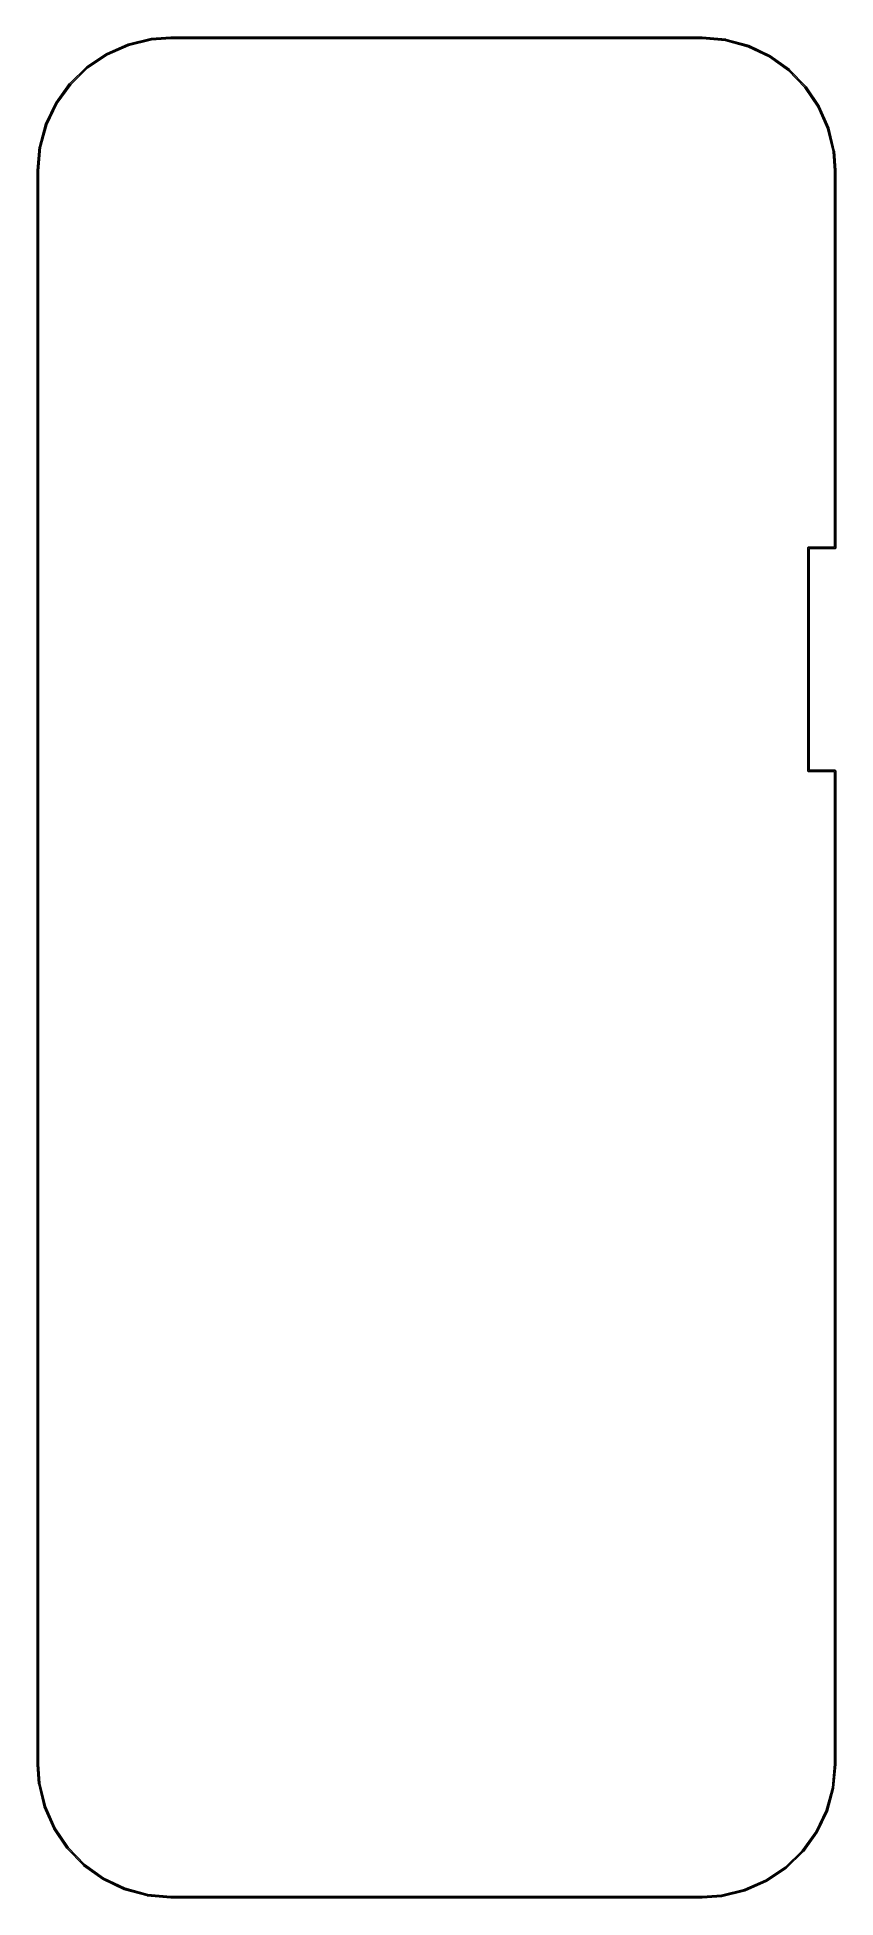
# Model space of a CAD drawing. Extents: x 40 to 70, y -130 to -60.
import ezdxf

# ---------------------------------------------------------------- set-up
doc = ezdxf.new("R2010")
doc.units = 0
doc.layers.add('BLACK', color=7, linetype='CONTINUOUS')

msp = doc.modelspace()

# ---------------------------------------------------------------- linework, layer by layer
at = {"layer": 'BLACK', "linetype": 'CONTINUOUS'}
for p, q in [((42.5812, -60.5956), (43.3951, -60.2383)), ((43.3951, -60.2383), (43.3952, -60.2383)), ((43.3952, -60.2383), (43.3979, -60.2373)), ((43.3952, -60.2383), (43.3952, -60.2383)), ((43.3979, -60.2373), (43.3986, -60.2371)), ((43.3986, -60.2371), (43.3994, -60.2368)), ((43.3994, -60.2368), (44.2637, -60.0293)), ((44.2734, -60.0784), (43.4132, -60.2849)), ((44.2637, -60.0293), (44.2666, -60.0288)), ((44.2666, -60.0288), (44.2672, -60.0288)), ((44.2672, -60.0288), (44.2678, -60.0287)), ((44.2678, -60.0287), (44.9979, -59.9751)), ((45.0009, -60.025), (44.2734, -60.0784)), ((44.9979, -59.9751), (44.9988, -59.975)), ((44.9988, -59.975), (65.0012, -59.975)), ((64.9989, -60.025), (45.0009, -60.025)), ((65.881, -60.1037), (64.9989, -60.025)), ((65.0012, -59.975), (65.0022, -59.9751)), ((65.0022, -59.9751), (65.8876, -60.0541)), ((66.7341, -60.3371), (65.881, -60.1037)), ((65.8876, -60.0541), (65.8876, -60.0541)), ((65.8876, -60.0541), (65.8877, -60.0541)), ((65.8877, -60.0541), (65.8905, -60.0545)), ((65.8905, -60.0545), (65.8912, -60.0548)), ((65.8912, -60.0548), (65.892, -60.0549)), ((65.892, -60.0549), (66.7495, -60.2895)), ((41.8395, -61.0935), (42.5773, -60.5977)), ((42.6033, -60.6405), (41.8692, -61.1338)), ((42.5773, -60.5977), (42.5798, -60.5963)), ((42.5798, -60.5963), (42.5805, -60.596)), ((42.5805, -60.596), (42.5812, -60.5956)), ((43.4132, -60.2849), (42.6033, -60.6405)), ((67.5324, -60.7179), (66.7341, -60.3371)), ((66.7495, -60.2895), (66.7495, -60.2895)), ((66.7495, -60.2895), (66.7495, -60.2895)), ((66.7495, -60.2895), (66.7522, -60.2904)), ((66.7522, -60.2904), (66.7529, -60.2907)), ((66.7529, -60.2907), (66.7536, -60.291)), ((66.7536, -60.291), (67.556, -60.6737)), ((68.2507, -61.234), (67.5324, -60.7179)), ((67.556, -60.6737), (67.5585, -60.6751)), ((67.5585, -60.6751), (67.5591, -60.6756)), ((67.5591, -60.6756), (67.5598, -60.676)), ((67.5598, -60.676), (68.2817, -61.1947)), ((41.1976, -61.7149), (41.836, -61.0963)), ((41.8692, -61.1338), (41.234, -61.7493)), ((41.836, -61.0963), (41.8382, -61.0944)), ((41.8382, -61.0944), (41.8388, -61.094)), ((41.8388, -61.094), (41.8395, -61.0935)), ((68.8662, -61.8692), (68.2507, -61.234)), ((68.2817, -61.1947), (68.2817, -61.1947)), ((68.2817, -61.1947), (68.2817, -61.1947)), ((68.2817, -61.1947), (68.2839, -61.1965)), ((68.2839, -61.1965), (68.2845, -61.1971)), ((68.2845, -61.1971), (68.2851, -61.1976)), ((68.2851, -61.1976), (68.9037, -61.836)), ((40.676, -62.4402), (41.1947, -61.7183)), ((41.234, -61.7493), (40.7179, -62.4676)), ((41.1947, -61.7183), (41.1965, -61.7161)), ((41.1947, -61.7183), (41.1947, -61.7183)), ((41.1947, -61.7183), (41.1947, -61.7183)), ((41.1965, -61.7161), (41.1971, -61.7155)), ((41.1971, -61.7155), (41.1976, -61.7149)), ((69.3595, -62.6033), (68.8662, -61.8692)), ((68.9037, -61.836), (68.9056, -61.8382)), ((68.9056, -61.8382), (68.906, -61.8388)), ((68.906, -61.8388), (68.9065, -61.8395)), ((68.9065, -61.8395), (69.4023, -62.5773)), ((40.291, -63.2464), (40.6737, -62.444)), ((40.7179, -62.4676), (40.3371, -63.2659)), ((40.6737, -62.444), (40.6751, -62.4415)), ((40.6751, -62.4415), (40.6756, -62.4409)), ((40.6756, -62.4409), (40.676, -62.4402)), ((69.7151, -63.4132), (69.3595, -62.6033)), ((69.4023, -62.5773), (69.4037, -62.5798)), ((69.4037, -62.5798), (69.404, -62.5805)), ((69.404, -62.5805), (69.4044, -62.5812)), ((69.4044, -62.5812), (69.7617, -63.3951)), ((40.0549, -64.108), (40.2895, -63.2505)), ((40.3371, -63.2659), (40.1037, -64.119)), ((40.2895, -63.2505), (40.2904, -63.2478)), ((40.2904, -63.2478), (40.2907, -63.2471)), ((40.2907, -63.2471), (40.291, -63.2464)), ((69.9216, -64.2734), (69.7151, -63.4132)), ((69.7617, -63.3951), (69.7617, -63.3952)), ((69.7617, -63.3952), (69.7617, -63.3952)), ((69.7617, -63.3952), (69.7627, -63.3979)), ((69.7627, -63.3979), (69.7629, -63.3986)), ((69.7629, -63.3986), (69.7632, -63.3994)), ((69.7632, -63.3994), (69.9707, -64.2637)), ((39.9751, -64.9978), (40.0541, -64.1124)), ((40.1037, -64.119), (40.025, -65.0011)), ((40.0541, -64.1124), (40.0545, -64.1095)), ((40.0545, -64.1095), (40.0548, -64.1088)), ((40.0548, -64.1088), (40.0549, -64.108)), ((69.975, -65.0009), (69.9216, -64.2734)), ((69.9707, -64.2637), (69.9712, -64.2666)), ((69.9712, -64.2666), (69.9712, -64.2672)), ((69.9712, -64.2672), (69.9713, -64.2678)), ((69.9713, -64.2678), (70.0249, -64.9979)), ((39.975, -64.9988), (39.9751, -64.9978)), ((39.975, -125.001), (39.975, -64.9988)), ((40.025, -65.0011), (40.025, -124.999)), ((69.975, -79.175), (69.975, -65.0009)), ((70.0249, -64.9979), (70.025, -64.9988)), ((70.025, -64.9988), (70.025, -79.1988)), ((68.9749, -79.2), (68.9754, -79.1951)), ((68.975, -79.2012), (68.9749, -79.2)), ((68.975, -87.5988), (68.975, -79.2012)), ((68.9754, -79.1951), (68.9768, -79.1904)), ((68.9768, -79.1904), (68.9791, -79.186)), ((68.9791, -79.186), (68.9822, -79.1822)), ((68.9822, -79.1822), (68.986, -79.1791)), ((68.986, -79.1791), (68.9904, -79.1768)), ((68.9904, -79.1768), (68.9951, -79.1754)), ((68.9951, -79.1754), (68.9988, -79.175)), ((68.9988, -79.175), (69, -79.1749)), ((69, -79.1749), (69.0012, -79.175)), ((69.0012, -79.175), (69.975, -79.175)), ((69.9988, -79.225), (69.025, -79.225)), ((69.025, -79.225), (69.025, -87.575)), ((70, -79.2251), (69.9988, -79.225)), ((70.0049, -79.2246), (70, -79.2251)), ((70.0096, -79.2232), (70.0049, -79.2246)), ((70.014, -79.2209), (70.0096, -79.2232)), ((70.0178, -79.2178), (70.014, -79.2209)), ((70.0209, -79.214), (70.0178, -79.2178)), ((70.0232, -79.2096), (70.0209, -79.214)), ((70.0246, -79.2049), (70.0232, -79.2096)), ((70.025, -79.2012), (70.0246, -79.2049)), ((70.025, -79.1988), (70.0251, -79.2)), ((70.0251, -79.2), (70.025, -79.2012)), ((68.9749, -87.6), (68.975, -87.5988)), ((68.9754, -87.6049), (68.9749, -87.6)), ((68.9768, -87.6096), (68.9754, -87.6049)), ((68.9791, -87.614), (68.9768, -87.6096)), ((68.9822, -87.6178), (68.9791, -87.614)), ((68.986, -87.6209), (68.9822, -87.6178)), ((68.9904, -87.6232), (68.986, -87.6209)), ((68.9951, -87.6246), (68.9904, -87.6232)), ((68.9988, -87.625), (68.9951, -87.6246)), ((69, -87.6251), (68.9988, -87.625)), ((68.9988, -87.625), (68.9988, -87.625)), ((69.0012, -87.625), (69, -87.6251)), ((69.975, -87.625), (69.0012, -87.625)), ((69.025, -87.575), (69.9988, -87.575)), ((69.975, -124.999), (69.975, -87.625)), ((69.9988, -87.575), (70, -87.5749)), ((70, -87.5749), (70.0012, -87.575)), ((70.0012, -87.575), (70.0012, -87.575)), ((70.0012, -87.575), (70.0049, -87.5754)), ((70.0049, -87.5754), (70.0096, -87.5768)), ((70.0096, -87.5768), (70.014, -87.5791)), ((70.014, -87.5791), (70.0178, -87.5822)), ((70.0178, -87.5822), (70.0209, -87.586)), ((70.0209, -87.586), (70.0232, -87.5904)), ((70.0232, -87.5904), (70.0246, -87.5951)), ((70.0246, -87.5951), (70.0251, -87.6)), ((70.0251, -87.6), (70.025, -87.6012)), ((70.025, -87.6012), (70.025, -125.001)), ((39.9751, -125.002), (39.975, -125.001)), ((40.0287, -125.732), (39.9751, -125.002)), ((40.025, -124.999), (40.0784, -125.727)), ((69.8963, -125.881), (69.975, -124.999)), ((70.0249, -125.002), (69.9459, -125.888)), ((70.025, -125.001), (70.0249, -125.002)), ((70.0249, -125.002), (70.0249, -125.002)), ((40.0288, -125.733), (40.0287, -125.732)), ((40.0293, -125.736), (40.0288, -125.733)), ((40.0288, -125.733), (40.0288, -125.733)), ((40.2368, -126.601), (40.0293, -125.736)), ((40.0784, -125.727), (40.2849, -126.587)), ((69.6629, -126.734), (69.8963, -125.881)), ((69.9451, -125.892), (69.7105, -126.749)), ((69.9452, -125.891), (69.9451, -125.892)), ((69.9455, -125.89), (69.9452, -125.891)), ((69.9459, -125.888), (69.9455, -125.89)), ((40.2371, -126.601), (40.2368, -126.601)), ((40.2373, -126.602), (40.2371, -126.601)), ((40.2383, -126.605), (40.2373, -126.602)), ((40.5956, -127.419), (40.2383, -126.605)), ((40.2849, -126.587), (40.6405, -127.397)), ((69.2821, -127.532), (69.6629, -126.734)), ((69.709, -126.754), (69.3263, -127.556)), ((69.7093, -126.753), (69.709, -126.754)), ((69.7096, -126.752), (69.7093, -126.753)), ((69.7105, -126.749), (69.7096, -126.752)), ((40.596, -127.42), (40.5956, -127.419)), ((40.5963, -127.42), (40.596, -127.42)), ((40.5977, -127.423), (40.5963, -127.42)), ((41.0935, -128.161), (40.5977, -127.423)), ((40.6405, -127.397), (41.1338, -128.131)), ((41.094, -128.161), (41.0935, -128.161)), ((41.0944, -128.162), (41.094, -128.161)), ((41.0963, -128.164), (41.0944, -128.162)), ((41.7149, -128.802), (41.0963, -128.164)), ((41.1338, -128.131), (41.7493, -128.766)), ((68.766, -128.251), (69.2821, -127.532)), ((69.324, -127.56), (68.8053, -128.282)), ((69.3244, -127.559), (69.324, -127.56)), ((69.3249, -127.558), (69.3244, -127.559)), ((69.3263, -127.556), (69.3249, -127.558)), ((41.7155, -128.803), (41.7149, -128.802)), ((41.7161, -128.803), (41.7155, -128.803)), ((41.7183, -128.805), (41.7161, -128.803)), ((42.4402, -129.324), (41.7183, -128.805)), ((41.7493, -128.766), (42.4676, -129.282)), ((67.3967, -129.36), (68.1308, -128.866)), ((68.1308, -128.866), (68.766, -128.251)), ((68.8024, -128.285), (68.164, -128.904)), ((68.8029, -128.284), (68.8024, -128.285)), ((68.8035, -128.284), (68.8029, -128.284)), ((68.8053, -128.282), (68.8035, -128.284)), ((42.4409, -129.324), (42.4402, -129.324)), ((42.4415, -129.325), (42.4409, -129.324)), ((42.444, -129.326), (42.4415, -129.325)), ((43.2464, -129.709), (42.444, -129.326)), ((42.4676, -129.282), (43.2659, -129.663)), ((66.5868, -129.715), (67.3967, -129.36)), ((67.4188, -129.404), (66.6048, -129.762)), ((67.4195, -129.404), (67.4188, -129.404)), ((67.4202, -129.404), (67.4195, -129.404)), ((67.4227, -129.402), (67.4202, -129.404)), ((68.1605, -128.906), (67.4227, -129.402)), ((67.4227, -129.402), (67.4227, -129.402)), ((67.4227, -129.402), (67.4227, -129.402)), ((68.1612, -128.906), (68.1605, -128.906)), ((68.1618, -128.906), (68.1612, -128.906)), ((68.164, -128.904), (68.1618, -128.906)), ((43.2471, -129.709), (43.2464, -129.709)), ((43.2478, -129.71), (43.2471, -129.709)), ((43.2505, -129.711), (43.2478, -129.71)), ((44.108, -129.945), (43.2505, -129.711)), ((43.2659, -129.663), (44.119, -129.896)), ((44.1088, -129.945), (44.108, -129.945)), ((44.1095, -129.945), (44.1088, -129.945)), ((44.1123, -129.946), (44.1095, -129.945)), ((44.1124, -129.946), (44.1123, -129.946)), ((44.9978, -130.025), (44.1124, -129.946)), ((44.1124, -129.946), (44.1124, -129.946)), ((44.119, -129.896), (45.0011, -129.975)), ((44.9988, -130.025), (44.9978, -130.025)), ((44.9978, -130.025), (44.9978, -130.025)), ((65.0012, -130.025), (44.9988, -130.025)), ((45.0011, -129.975), (64.9991, -129.975)), ((64.9991, -129.975), (65.7266, -129.922)), ((65.0021, -130.025), (65.0012, -130.025)), ((65.7322, -129.971), (65.0021, -130.025)), ((65.7266, -129.922), (66.5868, -129.715)), ((65.7328, -129.971), (65.7322, -129.971)), ((65.7334, -129.971), (65.7328, -129.971)), ((65.7363, -129.971), (65.7334, -129.971)), ((66.6006, -129.763), (65.7363, -129.971)), ((66.6014, -129.763), (66.6006, -129.763)), ((66.6021, -129.763), (66.6014, -129.763)), ((66.6048, -129.762), (66.6021, -129.763))]:
    msp.add_line(p, q, dxfattribs=at)

doc.saveas('drawing.dxf')
